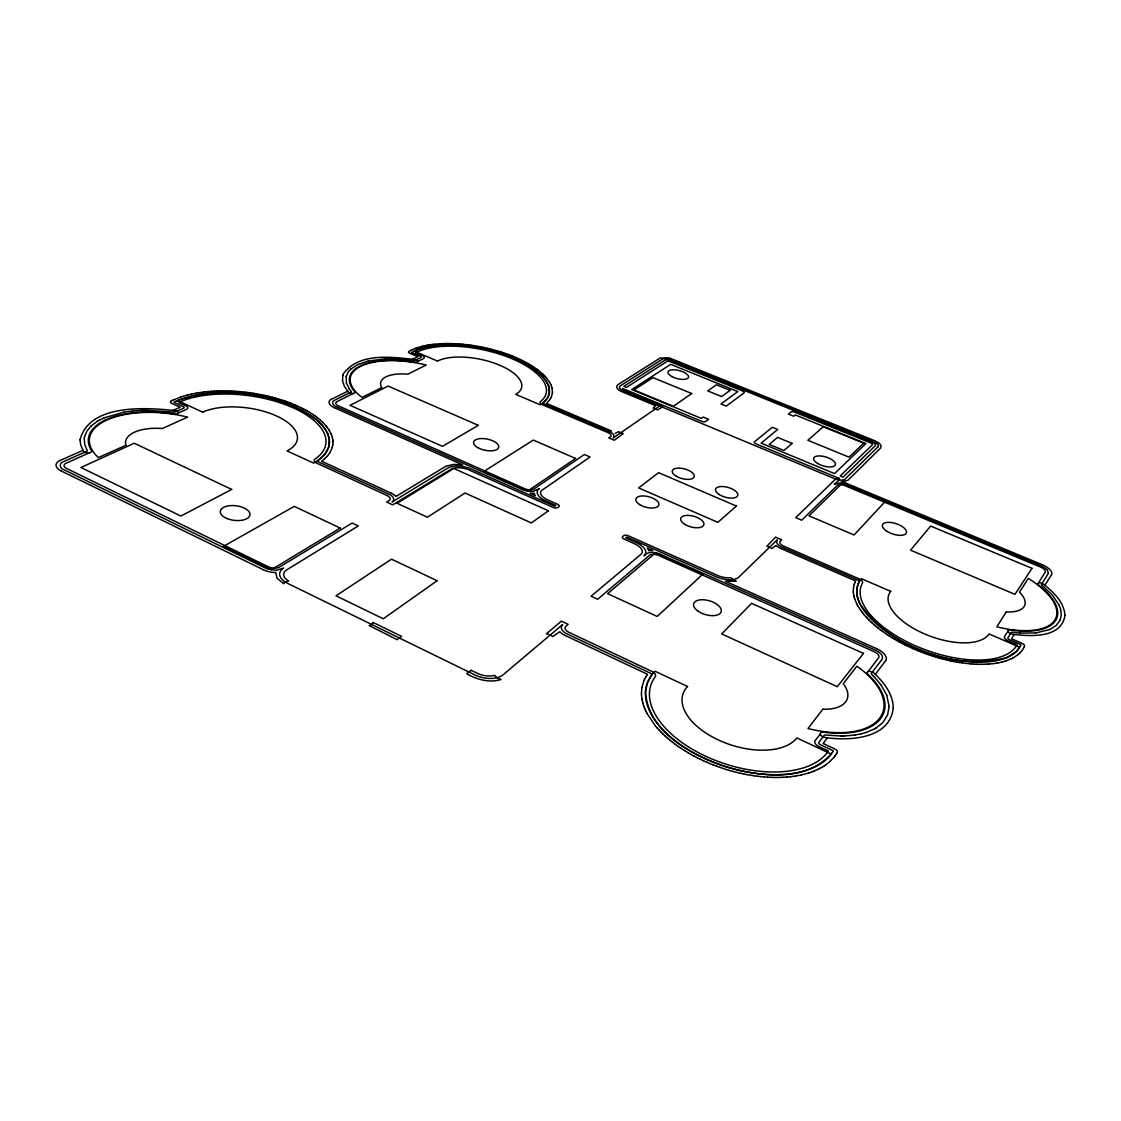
<?xml version="1.0" encoding="UTF-8"?>
<svg xmlns="http://www.w3.org/2000/svg" width="1121" height="1121" viewBox="0 0 1121 1121"><rect width="100%" height="100%" fill="white"/><g stroke="black" fill="none" stroke-linecap="round" stroke-linejoin="round"><path stroke-width="1.5" d="M853.291 591.173L853.557 587.054M889.135 706.496L887.622 714.876L883.054 722.26M332.951 442.235L332.797 444.799M645.486 691.979C648.302 732.013 690.41 754.139 724.054 766.161C758.609 776.461 806.209 783.551 832.328 752.569M641.45 692.988L641.913 687.453M552.415 393.093L552.485 392.098M645.486 691.951L647.223 683.25L651.553 675.262A2.69 1.457 15.6 0 0 650.264 673.118L567.31 634.038C563.849 632.833 558.819 627.942 562.644 624.523L503.091 674.786A20.767 11.616 11.8 0 1 474.856 674.926L287.789 583.452A20.234 10.565 7.7 0 1 283.627 568.123L276.102 570.323L266.826 568.711L63.911 469.727C59.763 468.774 58.6 462.959 63.21 461.796L86.569 451.399A2.592 1.191 4.7 0 0 87.144 450.32L84.72 444.519L84.271 438.507M84.271 438.507L84.551 436.756M552.401 393.149L551.308 397.17M332.783 444.869L332.264 447.391M641.927 687.355L644 680.391M853.571 586.984L854.202 584.419M346.193 376.32L346.375 382.976M84.551 436.742L86.863 431.123L91.165 425.938M346.193 376.32L348.477 371.597M342.858 375.227L342.522 380.902M342.872 375.199L343.194 374.232M332.25 447.461L330.092 452.408M1024.524 646.116L1024.552 646.032A3.685 1.681 21.3 0 0 1022.142 643.384L1011.548 638.802L1014.253 634.444M854.23 584.349L854.664 583.144M1060.13 620.137L1061.307 614.981L1060.634 609.292M417.502 361.508L423.542 358.58A5.143 2.088 10.7 0 0 422.057 355.497L415.597 352.751L416.662 352.204A71.828 29.707 11.5 0 1 509.298 357.613A71.828 29.707 11.5 0 1 540.63 401.486M858.532 583.088L856.794 589.338L857.243 596.316M854.678 583.074L855.687 580.972L781.449 548.758M343.404 373.727C359.112 352.428 391.131 356.968 414.28 359.449A3.363 1.373 10.6 0 1 417.53 361.382A3.363 1.373 10.6 0 1 414.153 362.223A63.449 26.876 10.5 0 0 354.825 391.649A3.573 1.527 9.5 0 1 352.989 393.443A3.573 1.527 9.5 0 1 348.351 392L344.413 386.423L342.522 380.93M1060.13 620.151L1056.248 625.42L1049.802 629.498M1023.907 647.476L1024.454 646.285M644.043 680.307L644.785 678.723M1051.554 574.597L1051.722 574.26A5.633 2.354 20.5 0 0 1051.778 574.078L1051.848 573.714A5.619 2.354 20.5 0 0 1051.876 573.532L1051.862 573.139A5.619 2.354 20.5 0 0 1051.848 572.929L1051.75 572.523A5.619 2.34 20.5 0 0 1051.694 572.313L1051.526 571.878A5.619 2.34 20.5 0 0 1051.414 571.654L1051.176 571.22A5.619 2.34 20.5 0 0 1051.036 570.995L1050.699 570.533A5.619 2.34 20.5 0 0 1050.517 570.309L1050.125 569.846A5.605 2.34 20.5 0 0 1049.915 569.608L1049.438 569.146A5.605 2.34 20.5 0 0 1049.186 568.922L1048.653 568.459A5.605 2.34 20.5 0 0 1048.373 568.235L1047.785 567.787A5.605 2.34 20.5 0 0 1047.476 567.562L1046.832 567.128A5.605 2.34 20.4 0 0 1046.496 566.918L1045.809 566.483A5.605 2.34 20.4 0 0 1045.445 566.287L1044.716 565.881A5.605 2.34 20.4 0 0 1044.338 565.685L1043.567 565.306A5.591 2.326 20.4 0 0 1043.175 565.124L1042.348 564.76M1048.401 573.363L1047.266 569.636L1041.381 565.881L846.173 484.706L839.209 483.081L834.416 484.202M551.294 397.212L550.271 399.104M547.861 397.338L549.388 392.518L548.673 386.269M858.532 583.074L859.204 581.799A2.354 1.079 18.4 0 0 857.789 580.075L782.696 547.524C780.02 546.361 774.765 543.363 777.161 539.86L738.837 577.119A17.894 8.604 16.2 0 1 715.857 576.698L626.807 537.043L625.77 537.87L636.097 542.466A17.894 8.66 14.4 0 1 644.015 555.862C648.022 550.943 655.182 552.05 660.311 554.25L875.291 650.082C878.598 651.637 884.161 654.944 882.087 659.288L871.493 673.203A2.578 1.289 19.8 0 0 871.9 674.604L873.063 675.725M837.177 752.597L837.303 752.331A4.19 2.284 20.2 0 0 834.963 749.024L823.122 743.475L827.41 737.8M644.827 678.639L645.668 677.098M1023.879 647.532L1022.464 649.872M547.847 397.352L544.372 401.71M836.182 754.237L837.121 752.681M832.343 752.555L833.379 750.818L820.46 744.75A2.788 1.513 19.9 0 1 818.919 742.34L824.089 735.544A2.76 1.485 19.9 0 1 826.023 735.04L840.82 736.007M885.59 660.745L885.856 660.311A6.348 3.125 19.6 0 0 885.968 660.087L886.136 659.624A6.334 3.125 19.6 0 0 886.207 659.386L886.277 658.896A6.334 3.125 19.6 0 0 886.291 658.644L886.277 658.125A6.334 3.111 19.6 0 0 886.249 657.873L886.136 657.326A6.334 3.111 19.6 0 0 886.066 657.06L885.856 656.5A6.334 3.111 19.6 0 0 885.73 656.233L885.45 655.659A6.32 3.111 19.6 0 0 885.282 655.379L884.903 654.818A6.32 3.111 19.6 0 0 884.693 654.538L884.231 653.963A6.32 3.097 19.6 0 0 883.979 653.683L883.446 653.123A6.32 3.097 19.6 0 0 883.152 652.856L882.549 652.296A6.32 3.097 19.5 0 0 882.227 652.03L881.54 651.497A6.306 3.097 19.5 0 0 881.19 651.245L880.447 650.726A6.306 3.097 19.5 0 0 880.069 650.488L879.27 649.998A6.306 3.097 19.5 0 0 878.864 649.76L878.023 649.311A6.306 3.097 19.5 0 0 877.589 649.101L876.692 648.667M645.71 677.014L646.649 675.515M1044.926 585.26L1051.512 574.681M1048.401 573.392L1041.549 584.279A2.284 0.967 20.7 0 0 1042.082 585.4L1052.339 595.069L1059.065 605.074M1038.564 582.864L1045.403 571.836A6.74 2.817 20.4 0 0 1041.227 567.352L844.533 485.505A6.348 2.676 17.2 0 0 837.499 485.211L801.697 520.2L795.714 517.636L835.972 478.723A3.153 1.317 17.1 0 1 838.256 478.429L839.601 478.583L756.072 443.902A3.069 1.275 15.8 0 1 754.475 441.828L772.299 427.269L777.68 429.483L761.117 443.159L834.542 473.594L865.874 443.608L795.293 414.938L793.724 416.227L788.441 414.083L791.062 411.939A2.929 1.149 16 0 1 794.733 412.15L870.499 442.879A2.985 1.177 17.2 0 1 872.264 444.897L840.204 475.949L843.048 477.126L875.431 445.541A4.974 1.962 17.2 0 0 872.783 442.529L670.484 360.528A4.75 1.822 14.2 0 0 664.977 360.149L623.935 386.297L626.541 387.376L666.869 361.523A2.845 1.093 14.2 0 1 670.554 361.789L742.592 391.005A2.901 1.135 15.3 0 1 744.078 392.868L726.24 406.138L720.971 403.98L737.8 391.593L670.694 364.339L631.754 389.533L701.396 418.399L703.203 417.054L708.57 419.282L705.543 421.524A3.041 1.247 14.9 0 1 701.648 421.314L622.561 388.483A4.974 2.004 13.7 0 0 624.593 390.01L660.956 405.115A3.027 1.233 14.2 0 1 662.343 407.091L657.481 409.95A6.6 2.718 14.2 0 0 653.067 408.1L655.757 405.76L622.365 391.888C619.857 391.019 614.266 387.67 617.657 384.839L660.171 358.005L669.307 357.921L874.226 440.525C876.888 441.8 882.689 444.154 880.756 447.91L847.812 480.377L841.114 481.876M330.05 452.478L327.458 455.981M550.243 399.146L546.473 403.364L610.511 430.562M835.089 755.82L836.126 754.321M178.253 413.004L186.548 409.375A5.969 2.62 6.7 0 0 185.75 405.704L178.799 402.509L180.271 401.822A83.108 37.497 7.5 0 1 290.731 406.769A83.108 37.497 7.5 0 1 315.057 459.064A8.66 4.022 8.7 0 0 314.833 459.218A5.983 2.774 8.7 0 0 316.388 463.015L387.614 495.762A7.301 3.503 9.7 0 1 389.407 500.4L386.703 502.068L392.728 504.856L451.483 468.928A13.886 6.432 11.2 0 1 468.298 469.629L553.087 507.407A3.489 1.639 12.9 0 0 557.74 507.561L558.833 506.776A3.489 1.639 12.9 0 0 557.473 504.254L546.389 499.279A13.802 6.432 12.9 0 1 541.681 490.438L590.066 456.976L584.405 454.523L533.526 489.26A6.894 3.195 12.4 0 1 525.231 488.952L338.038 405.69A6.698 2.915 9.3 0 1 336.594 401.822L353.311 393.415M646.691 675.431L647.49 674.31L565.46 635.621M325.076 453.907L328.789 446.803L329.28 439.222M1021.595 651.021L1022.422 649.942M875.333 674.338L885.52 660.858M348.477 371.583L350.579 369.257M833.884 757.376L835.019 755.904M324.137 455.028L325.062 453.921M1021.553 651.091L1019.606 653.207M833.814 757.46L829.652 761.762M327.402 456.051L325.244 458.251M324.123 455.042L320.802 458.251M882.521 722.821L876.258 727.851M834.388 484.216L839.335 479.998M91.179 425.924L97.331 421.342M350.579 369.243L357.669 364.591L368.263 361.032M1018.471 654.23L1019.55 653.263M324.011 459.344L325.188 458.307M544.358 401.724L543.321 402.621A2.074 0.869 12.6 0 0 544.189 403.924L609.095 431.515C611.393 432.314 616.102 435.354 613.173 437.933L659.68 405.998M829.568 761.832L826.317 764.438M323.941 459.414L321.573 461.235L391.005 493.072M1017.237 655.21L1018.4 654.286M320.788 458.265L317.972 460.395A2.396 1.107 8.7 0 0 318.616 461.95L389.015 494.263C392.084 495.146 396.161 499.658 392.07 502.026L447.825 468.046A17.361 8.043 11.2 0 1 471.226 469.012L554.741 506.216L555.834 505.431L545.871 500.989A17.263 8.043 12.9 0 1 539.313 488.658L532.615 491.587L523.801 490.199L336.65 406.909C333.862 406.334 330.345 402.047 334.254 400.407L350.901 392.168A2.2 0.939 9.5 0 0 351.125 391.285L349.346 389.001M1017.181 655.267L1013.034 657.901M824.51 765.685L826.219 764.508M822.59 766.89L824.411 765.755M411.547 352.498L418.287 349.36M875.529 728.3L876.244 727.865M97.345 421.328L100.273 419.688M874.772 728.734L875.515 728.314M171.177 401.038L170.953 401.164A3.573 1.555 6.6 0 0 171.527 403.238L180.173 407.231L173.209 410.314M820.586 768.039L822.492 766.946M331.424 399.272L330.947 399.538A5.591 2.424 9.2 0 0 330.723 399.679L330.331 399.973A5.591 2.424 9.2 0 0 330.163 400.127L329.84 400.435A5.591 2.424 9.2 0 0 329.7 400.603L329.476 400.94A5.591 2.424 9.2 0 0 329.378 401.122L329.224 401.486A5.591 2.424 9.2 0 0 329.168 401.668L329.098 402.047A5.591 2.438 9.2 0 0 329.084 402.229L329.098 402.621A5.591 2.438 9.2 0 0 329.126 402.817L329.238 403.21A5.605 2.438 9.2 0 0 329.308 403.42L329.49 403.812A5.605 2.438 9.2 0 0 329.616 404.022L329.882 404.429A5.605 2.438 9.2 0 0 330.036 404.625L330.387 405.031A5.605 2.438 9.2 0 0 330.583 405.227L331.003 405.62A5.605 2.438 9.2 0 0 331.241 405.816L331.746 406.194A5.605 2.438 9.2 0 0 332.012 406.391L332.587 406.755A5.605 2.438 9.2 0 0 332.881 406.937L333.512 407.287A5.605 2.452 9.2 0 0 333.848 407.455L334.548 407.806M874.758 728.748L866.239 732.433M818.484 769.118L820.474 768.095M100.287 419.688L104.295 417.797M411.547 350.046L408.871 351.49A3.083 1.247 10.6 0 0 409.74 353.269L417.797 356.702L412.724 359.196M1011.464 658.7L1012.964 657.943M60.128 460.465L59.441 460.801A6.628 3.069 4.2 0 0 59.133 460.983L58.544 461.348A6.628 3.069 4.2 0 0 58.264 461.53L57.774 461.922A6.628 3.069 4.2 0 0 57.549 462.132L57.129 462.553A6.642 3.069 4.2 0 0 56.947 462.763L56.639 463.211A6.642 3.083 4.2 0 0 56.512 463.435L56.288 463.898A6.642 3.083 4.2 0 0 56.204 464.136L56.092 464.612A6.642 3.083 4.2 0 0 56.064 464.851L56.05 465.341A6.642 3.083 4.2 0 0 56.064 465.579L56.162 466.07A6.656 3.083 4.2 0 0 56.232 466.308L56.428 466.798A6.656 3.083 4.2 0 0 56.54 467.051L56.835 467.527A6.656 3.097 4.2 0 0 57.003 467.779L57.395 468.242A6.656 3.097 4.2 0 0 57.619 468.48L58.096 468.942A6.656 3.097 4.2 0 0 58.362 469.167L58.937 469.615A6.656 3.097 4.2 0 0 59.245 469.825L59.903 470.245A6.656 3.097 4.2 0 0 60.254 470.442L61.01 470.848M175.773 401.374L173.979 402.313L183.354 406.643A2.382 1.051 6.7 0 1 183.676 408.156L175.324 411.883A2.41 1.065 6.5 0 1 173.18 412.052L145.66 410.202M331.55 399.202L347.706 391.243M171.275 400.996L172.942 400.169M818.372 769.174L814.014 771.108M411.617 350.018L415.905 348.225M175.801 401.36C220.977 384.405 275.668 391.747 315.421 418.876M173.04 400.127L180.649 397.058M1011.38 658.742L1006.252 660.787M1006.896 657.537L1016.313 651.581L1021.091 644.785L1009.531 639.755A2.438 1.107 21.1 0 1 1007.891 637.821L1011.17 632.608A2.424 1.093 21 0 1 1012.711 632.258L1019.844 633.043M60.296 460.381L82.954 450.334M1049.788 629.512L1035.79 632.945M104.309 417.783L123.73 412.234M1006.882 657.551C954.602 671.297 890.873 648.274 859.933 603.841M811.646 772.005L813.888 771.15M418.315 349.346L419.8 348.827M415.989 348.183L417.474 347.664M809.194 772.845L811.52 772.047M868.229 671.507L878.822 657.438A7.595 3.741 19.5 0 0 874.786 651.932L658.153 555.273A7.174 3.475 14.9 0 0 649.788 555.077L597.633 599.287L591.061 596.26L641.408 553.914A14.321 6.922 14.4 0 0 635.733 544.302L624.215 539.131A3.545 1.696 14.3 0 1 622.687 536.497L623.724 535.67A3.531 1.696 14.3 0 1 628.349 535.796L718.561 575.886A14.307 6.88 16.2 0 0 730.416 577.707L731.186 577.932A7.791 3.755 16.5 0 0 736.189 581.154L725.371 581.267L876.468 648.569M180.761 397.03L182.737 396.386M866.225 732.433L861.348 733.821M419.829 348.827L424.663 347.44M417.558 347.636L420.795 346.669M1004.36 661.39L1006.154 660.83M809.068 772.887L801.361 774.947M182.849 396.344L187.095 395.124M1002.384 661.936L1004.262 661.418M420.893 346.655L422.533 346.221M187.207 395.096L189.351 394.564M1002.286 661.965L998.222 662.861M422.631 346.207L426.176 345.436M424.691 347.426L428.166 346.669M861.32 733.821L854.973 735.04M189.477 394.536L191.663 394.031M368.277 361.032L385.078 358.888M191.789 394.003L196.427 393.107M801.221 774.975L795.77 775.998M426.274 345.408L428.082 345.086M428.194 346.669L433.757 345.772M123.744 412.22L132.67 410.973M996.037 663.24L998.11 662.875M196.553 393.079L198.879 392.7M428.18 345.072L430.016 344.778M199.006 392.672L203.91 392.014M89.091 452.87L65.621 463.477A7.945 3.699 4.3 0 0 66.041 468.2L268.998 567.128A8.071 4.176 7.2 0 0 279.101 567.31L352.162 523.031L358.328 525.917L285.981 570.295A16.184 8.45 7.7 0 0 287.859 580.594L288.503 581.056A8.87 4.68 7.5 0 0 283.725 583.705L277.027 578.24L275.724 572.495A6.754 3.503 7.2 0 1 275.177 572.495L274.127 572.439A6.754 3.503 7.2 0 1 273.594 572.411L272.543 572.313A6.754 3.503 7.2 0 1 272.011 572.242L270.96 572.088A6.768 3.503 7.2 0 1 270.427 571.99L269.39 571.794A6.768 3.503 7.2 0 1 268.886 571.668L267.877 571.416A6.768 3.503 7.1 0 1 267.373 571.276L266.392 570.967A6.768 3.503 7.1 0 1 265.915 570.799L264.99 570.449A6.768 3.503 7.1 0 1 264.542 570.267L263.645 569.86M792.883 776.419L795.63 776.026M993.781 663.562L995.924 663.254M854.945 735.04L844.519 735.951M430.128 344.75L432.005 344.497M432.103 344.483L434.037 344.259M433.785 345.772C466.63 342.48 500.807 349.5 529.406 366.049M789.913 776.783L792.729 776.447M993.668 663.576L989.086 664.038M204.036 392L206.474 391.733M132.684 410.973L136.131 410.65M434.135 344.245L440.357 343.741M1035.776 632.945L1019.858 633.043M206.614 391.719L211.715 391.285M786.9 777.063L789.759 776.797M136.159 410.65L142.045 410.3M783.831 777.259L786.746 777.063M986.648 664.192L988.96 664.052M211.855 391.285L214.377 391.131M440.469 343.727L442.529 343.643M214.517 391.131L217.068 391.019M780.692 777.399L783.663 777.273M385.092 358.888L392.953 358.804M984.154 664.291L986.508 664.207M142.059 410.3L145.646 410.202M442.641 343.629L444.729 343.572M217.222 391.019L219.786 390.949M843.3 735.993L844.505 735.951M777.526 777.456L780.524 777.399M842.081 736.007L843.286 735.993M444.855 343.572L446.971 343.544M981.604 664.333L984.014 664.291M219.926 390.935L222.519 390.907M840.848 736.007L842.053 736.007M447.097 343.544L451.525 343.587M222.673 390.907L225.279 390.921M774.303 777.442L777.357 777.456M978.997 664.305L981.464 664.333M225.419 390.921L228.053 390.977M392.967 358.804L409.417 360.107M771.038 777.357L774.121 777.442M976.349 664.235L978.857 664.305M451.651 343.587L453.837 343.657M228.194 390.977L230.828 391.075M453.963 343.671L456.177 343.769M230.982 391.075L233.63 391.201M767.731 777.189L770.87 777.343M973.659 664.094L976.209 664.221M456.303 343.783L458.531 343.923M233.771 391.215L236.433 391.383M970.926 663.898L973.518 664.08M764.41 776.965L767.563 777.189M458.643 343.923L460.885 344.105M236.573 391.383L239.235 391.593M461.011 344.105L463.267 344.315M239.39 391.607L242.052 391.86M970.786 663.884L962.519 662.973M761.047 776.657L764.228 776.951M463.393 344.329L468.06 344.848M242.192 391.874L244.854 392.154M757.656 776.264L760.865 776.629M245.009 392.168L247.671 392.49M468.186 344.862L470.47 345.156M754.251 775.816L757.474 776.25M247.811 392.504L250.459 392.868M409.445 360.107L410.468 360.261M470.596 345.184L472.88 345.506M410.482 360.261L413.089 360.654A2.074 0.841 10.6 0 0 414.826 360.528L420.893 357.529A2.06 0.841 10.7 0 0 420.291 356.254L411.519 352.512M250.614 392.882L253.262 393.289M959.646 662.553L962.364 662.945M750.832 775.284L754.069 775.788M473.006 345.534L477.714 346.305M253.402 393.303L256.036 393.737M956.759 662.063L959.492 662.525M747.385 774.695L750.65 775.256M256.191 393.765L261.571 394.76M477.84 346.333L480.124 346.753M953.859 661.53L956.605 662.035M743.952 774.022L747.203 774.653M480.25 346.781L482.534 347.23M950.93 660.942L953.705 661.502M261.711 394.788L264.304 395.335M841.507 481.96L842.291 482.114M482.661 347.258L487.327 348.281M740.505 773.28L743.769 773.98M947.988 660.297L950.776 660.914M264.444 395.363L267.022 395.937M737.058 772.467L740.322 773.238M947.834 660.255L942.074 658.84M487.453 348.309L489.695 348.855M267.162 395.965L269.713 396.582M489.821 348.883L492.063 349.444M842.698 482.212L843.482 482.408M269.853 396.61L272.375 397.254M733.61 771.584L736.875 772.425M492.189 349.486L496.743 350.733M272.515 397.296L275.009 397.969M939.118 658.041L941.92 658.798M730.177 770.645L733.428 771.542M275.149 398.011L277.616 398.712M936.161 657.186L938.964 657.999M496.869 350.775L499.055 351.419M726.758 769.623L729.995 770.589M843.889 482.52L844.673 482.759M277.756 398.754L282.73 400.309M933.204 656.275L936.007 657.13M499.181 351.462L501.339 352.134M723.353 768.558L726.576 769.567M930.262 655.323L933.05 656.233M501.465 352.176L503.609 352.877M282.856 400.351L285.224 401.15M719.976 767.409L723.185 768.488M503.721 352.905L505.837 353.633M927.333 654.328L930.108 655.267M845.066 482.885L845.851 483.151M285.365 401.192L287.691 402.033M505.963 353.676L508.051 354.418M924.419 653.277L927.179 654.272M716.627 766.203L719.808 767.353M508.163 354.46L510.223 355.245M287.817 402.075L290.101 402.943M921.518 652.184L924.265 653.221M713.306 764.942L716.459 766.147M846.229 483.291L847.014 483.599M510.335 355.287L512.367 356.072M918.631 651.049L921.364 652.128M290.227 402.985L292.483 403.868M710.027 763.625L713.138 764.872M512.479 356.114L514.469 356.94M847.21 483.683L1042.152 564.676M918.491 650.979L912.97 648.639M292.595 403.924L294.795 404.835M706.776 762.238L709.845 763.555M514.581 356.982L516.543 357.823M294.921 404.891L297.079 405.83M516.655 357.865L520.55 359.645M334.731 407.876L462.735 464.907L453.697 464.416L445.976 466.182L395.937 496.477A6.067 2.901 9.9 0 0 395.601 496.113L395.124 495.664A6.053 2.901 9.9 0 0 394.858 495.426L394.298 494.992A6.053 2.901 9.8 0 0 394.003 494.767L393.359 494.347A6.053 2.901 9.8 0 0 393.037 494.137L392.336 493.744A6.053 2.901 9.8 0 0 391.972 493.548L391.201 493.17M703.568 760.809L706.608 762.168M610.693 430.646L611.407 430.968M912.816 648.583L907.421 646.088M297.191 405.886L301.465 407.904M781.253 548.659L780.44 548.281A5.731 2.634 16.9 0 1 780.048 548.099L779.305 547.707A5.731 2.634 16.9 0 1 778.941 547.496L778.226 547.076A5.731 2.634 16.9 0 1 777.89 546.866L777.245 546.431A5.731 2.634 16.9 0 1 776.923 546.207L776.335 545.745A5.731 2.634 16.9 0 1 776.054 545.521L771.949 548.533A7.511 3.489 16.7 0 0 766.82 546.305L775.55 537.127L781.673 539.776L780.034 541.429A6.866 3.139 17 0 0 783.327 546.011L859.078 578.842A5.871 2.704 18.4 0 1 862.525 582.99A8.492 3.924 18.3 0 1 862.413 583.172A83.388 38.31 19.9 0 0 919.949 647.686A83.388 38.31 19.9 0 0 1016.453 645.794L1017.013 644.813L1008.466 641.114A6.095 2.774 21.1 0 1 1004.514 636.448L1007.849 631.375M700.415 759.323L703.399 760.725M520.662 359.701L522.498 360.584M61.193 470.946L263.421 569.762M904.703 644.757L907.281 646.018M697.304 757.782L700.247 759.239M522.596 360.64L526.253 362.531M301.577 407.96L303.581 408.983M565.236 635.523L564.339 635.061A6.572 3.503 13.6 0 1 563.919 634.836L563.12 634.36A6.572 3.503 13.6 0 1 562.728 634.108L561.971 633.603A6.572 3.503 13.6 0 1 561.621 633.337L560.948 632.805A6.572 3.503 13.5 0 1 560.626 632.538L560.038 631.978A6.572 3.503 13.5 0 1 559.757 631.698L552.765 636.602A8.646 4.666 13.1 0 0 547.104 633.926L546.361 633.771L561.397 621.16L568.137 624.313L565.685 626.443A7.861 4.176 13.7 0 0 568.473 632.118L652.142 671.521A6.712 3.643 15.6 0 1 655.281 676.692A9.711 5.269 15.5 0 1 655.112 676.916A95.159 52 17.9 0 0 709.383 757.922A95.159 52 17.9 0 0 827.494 752.317L828.405 751.028L818.862 746.544A6.95 3.783 19.9 0 1 815.107 740.673L820.32 734.059M902.041 643.384L904.563 644.687M694.249 756.185L697.136 757.698M899.406 641.997L901.901 643.314M303.693 409.039L305.641 410.076M691.251 754.559L694.081 756.1M526.352 362.587L528.047 363.526M896.828 640.567L899.266 641.913M305.739 410.132L307.63 411.197M688.322 752.878L691.096 754.461M528.145 363.582L529.799 364.549M894.306 639.096L896.702 640.483M307.729 411.253L309.564 412.332M891.84 637.611L894.18 639.026M685.449 751.154L688.168 752.78M529.897 364.591L531.494 365.572M309.662 412.402L311.428 413.509M889.415 636.097L891.699 637.541M685.295 751.056L679.915 747.581M531.592 365.628L536.258 368.739M529.42 366.063L530.976 367.057M887.061 634.57L889.289 636.027M311.526 413.565L313.235 414.686M531.004 367.071L541.513 375.451M886.949 634.486L882.549 631.431M677.252 745.731L679.774 747.483M313.32 414.756L314.959 415.891M674.674 743.868L677.112 745.633M536.342 368.795L537.73 369.818M315.057 415.961L316.626 417.11M880.391 629.848L882.437 631.347M672.18 741.962L674.548 743.755M878.303 628.236L880.279 629.764M537.8 369.874L542.97 374.218M316.711 417.18L318.224 418.357M669.769 740.014L672.054 741.85M876.286 626.611L878.191 628.152M318.308 418.413L319.737 419.604M315.435 418.89L319.569 422.533M874.352 624.972L876.188 626.527M667.429 738.052L669.643 739.916M319.821 419.674L322.554 422.155M872.474 623.332L874.24 624.887M665.187 736.077L667.317 737.954M615.163 433.323L618.666 431.627A6.81 2.901 13.8 0 0 623.22 433.561L614.28 440.259L608.745 437.891L610.637 436.559A6.348 2.732 13.5 0 0 608.241 432.72L542.69 404.821A5.199 2.186 12.6 0 1 540.476 401.612M870.695 621.679L872.39 623.248M663.043 734.059L665.075 735.965M868.985 620.011L870.597 621.595M543.04 374.274L544.119 375.339M660.984 732.041L662.931 733.961M873.077 675.739L874.548 677.238M322.624 422.225L326.183 426.078M319.583 422.561L320.802 423.78M867.36 618.358L868.901 619.927M544.175 375.395L545.198 376.46M659.022 729.995L660.886 731.929M541.527 375.465L542.536 376.53M874.562 677.252L881.036 684.945M865.818 616.69L867.276 618.274M320.816 423.808L324.964 428.867M657.158 727.935L658.924 729.883M545.254 376.516L546.207 377.581M542.55 376.544L545.983 380.86M864.361 615.023L865.734 616.606M655.393 725.862L657.06 727.823M546.263 377.651L549.514 382.107M862.988 613.355L864.291 614.939M655.295 725.749L646.943 713.334M326.239 426.148L327.22 427.409M861.699 611.702L862.918 613.271M860.508 610.048L861.643 611.618M327.276 427.479L329.056 430.072M881.036 684.959L886.739 695.104M349.346 388.987L346.389 382.976M860.452 609.964L858.392 606.755M324.964 428.881L327.808 434.023M545.997 380.874L548.673 386.255M329.112 430.142L331.171 434.107M857.453 605.13L858.336 606.671M549.556 382.163L550.733 384.363M856.626 603.518L857.411 605.046M645.906 711.246L646.887 713.222M859.933 603.827L857.257 596.33M856.584 603.434L854.678 598.768M1059.065 605.074L1060.62 609.278M644.967 709.173L645.85 711.134M550.747 384.419L551.952 387.698M644.155 707.099L644.925 709.061M886.739 695.118L889.135 706.482M331.199 434.177L331.69 435.452M327.808 434.051L329.266 439.194M643.44 705.053L644.113 706.987M331.718 435.523L332.475 438.157M854.216 597.213L854.65 598.684M642.837 703.007L643.398 704.941M642.333 700.975L642.809 702.895M853.838 595.685L854.188 597.129M551.966 387.754L552.485 392.042M641.955 698.972L642.319 700.877M332.489 438.227L332.727 439.488M853.824 595.615L853.375 592.701M641.927 698.873L641.506 695.034M332.727 439.558L332.881 440.833M853.291 591.257L853.375 592.631M332.881 440.903L332.951 442.164M641.45 693.1L641.506 694.922M893.255 707.982C889.878 739.033 849.592 741.051 825.434 737.548A4.484 2.424 19.8 0 1 820.39 734.325A4.484 2.424 19.8 0 1 823.767 732.181A78.232 40.706 18.9 0 0 867.934 674.366A4.204 2.102 19.7 0 1 868.523 671.437A4.204 2.102 19.7 0 1 874.156 673.231C883.852 682.311 893.073 694.095 893.255 707.982M80.011 439.81L80.754 445.191L83.486 451.245A4.218 1.934 4.8 0 0 88.699 452.912A4.218 1.934 4.8 0 0 91.558 450.698A74.224 33.98 6.1 0 1 173.937 413.929A3.909 1.724 6.5 0 0 178.323 412.85A3.909 1.724 6.5 0 0 175.002 410.594C146.164 407.498 89.386 403.532 80.011 439.81M1064.95 615.457C1061.475 638.62 1030.003 636.49 1012.585 634.206A3.938 1.78 21 0 1 1007.933 631.585A3.938 1.78 21 0 1 1010.427 629.974A68.984 30.295 20.2 0 0 1038.733 585.148A3.713 1.583 20.7 0 1 1038.803 582.822A3.713 1.583 20.7 0 1 1043.777 584.349C1053.446 592.224 1064.207 602.159 1064.95 615.457M373.097 622.435L372.985 622.842A8.94 4.862 9 0 1 369.159 625.532L397.072 639.671L401.598 636.35L373.097 622.435M1006.238 611.898L996.835 626.779A68.087 29.903 20.2 0 0 1054.693 620.263A68.087 29.903 20.2 0 0 1028.293 578.422L1019.479 592.126A34.905 15.33 20.2 0 1 1006.616 611.912L1006.238 611.898M1031.965 568.319L1014.939 594.34L910.56 550.159L930.654 526.071L1031.965 568.319M822.8 709.215L808.017 728.524A77.223 40.174 18.9 0 0 879.41 718.533A77.223 40.174 18.9 0 0 856.864 666.196L843.23 683.74A39.571 20.584 18.9 0 1 823.248 709.229L822.8 709.215M863.478 653.403L837.261 686.683L721.672 633.926L751.602 603.336L863.478 653.403M885.17 501.535L854.076 534.997L808.998 515.842L841.899 483.543L885.17 501.535M878.023 446.803L845.024 479.143A8.365 3.475 17.1 0 1 834.641 478.695L623.682 391.033A7.959 3.223 13.7 0 1 620.249 385.904L662.259 359.238A7.595 2.929 14.2 0 1 672.096 359.925L873.287 441.436A7.973 3.139 17.2 0 1 878.023 446.803M863.745 443.173L849.059 457.172L807.849 440.273L823.304 426.751L863.745 443.173M702.937 574.064L657.2 616.438L607.61 593.682L655.477 552.905L702.937 574.064M736.399 506.061L717.888 522.344L638.62 487.915L658.616 472.67L736.399 506.061M792.169 443.412L783.943 450.488L769.23 444.406L777.61 437.4L792.169 443.412M471.1 670.302L466.798 673.805C476.986 679.62 489.499 683.109 501.045 679.494A9.01 5.059 12.3 0 1 494.781 675.346L493.941 675.557A16.619 9.29 11.8 0 1 478.415 673.819L471.1 670.302M730.107 390.36L721.588 396.554L707.743 390.907L716.375 384.783L730.107 390.36M548.379 510.77L531.368 522.947L465.061 493.016L427.395 517.229L397.058 503.273L453.795 468.48L548.379 510.77M437.12 580.72L383.256 618.792L336.006 595.797L391.537 559.169L437.12 580.72M691.685 393.513L673.357 406.32L633.926 389.968L652.94 377.623L691.685 393.513M575.591 458.433L527.599 491.124L483.655 471.577L533.316 440.091L575.591 458.433M340.224 528.047L271.212 569.776L223.345 546.431L294.263 506.384L340.224 528.047M478.289 425.335L442.487 446.34L350.018 405.326L388.132 386.058L478.289 425.335M231.683 489.429L180.901 516.052L80.936 467.513L134.282 443.243L231.683 489.429M381.729 387.614L361.999 397.395A62.636 26.526 10.5 0 1 360.458 366.427A62.636 26.526 10.5 0 1 426.134 365.068L407.876 374.204A32.103 13.592 10.5 0 0 381.63 387.432L381.729 387.614M125.93 445.261L98.396 457.564A73.271 33.546 6.1 0 1 106.943 420.025A73.271 33.546 6.1 0 1 187.585 417.138L162.363 428.516A37.554 17.179 6.1 0 0 125.874 445.051L125.93 445.261M648.891 550.579L647.307 548.127L652.702 550.593A5.955 2.873 14.9 0 0 652.268 550.565L651.385 550.509A5.955 2.873 14.8 0 0 650.965 550.509L650.11 550.509A5.955 2.873 14.8 0 0 649.704 550.523L648.891 550.579M534.03 493.338L533.078 493.38A5.759 2.676 12.4 0 1 532.671 493.38L531.816 493.38A5.759 2.69 12.4 0 1 531.396 493.366L530.527 493.31A5.759 2.69 12.4 0 1 530.079 493.268L535.193 495.608L534.044 493.394M437.512 361.074L414.125 351.111A74.939 30.996 11.5 0 1 513.88 358.089A74.939 30.996 11.5 0 1 540.21 404.793L515.772 394.382A46.493 19.225 11.5 0 0 499.756 365.25A46.493 19.225 11.5 0 0 437.512 361.074M890.733 591.37L861.432 578.674A86.99 39.978 19.9 0 0 915.254 647.672A86.99 39.978 19.9 0 0 1019.83 647.265L989.044 633.926A53.962 24.788 19.9 0 1 924.363 633.827A53.962 24.788 19.9 0 1 890.733 591.37M202.705 412.136L177.538 400.575A86.695 39.123 7.5 0 1 296.126 407.287A86.695 39.123 7.5 0 1 313.53 463.085L287.102 450.936A53.78 24.256 7.6 0 0 276.789 416.087A53.78 24.256 7.6 0 0 202.705 412.136M687.537 686.5L655.07 671.241A99.279 54.256 17.9 0 0 703.68 758.076A99.279 54.256 17.9 0 0 831.278 754.097L796.891 737.926A61.571 33.616 17.9 0 1 718.127 739.86A61.571 33.616 17.9 0 1 687.537 686.5M685.225 524.586A11.981 5.521 15.3 0 0 703.848 524.754A11.981 5.521 15.3 0 0 687.832 515.38A11.981 5.521 15.3 0 0 685.225 524.586M640.119 504.856A11.855 5.437 14.5 0 0 658.784 505.123A11.855 5.437 14.5 0 0 643.174 495.93A11.855 5.437 14.5 0 0 640.119 504.856M719.22 494.529A11.49 5.073 15.7 0 0 737.59 495.804A11.49 5.073 15.7 0 0 723.241 486.556A11.49 5.073 15.7 0 0 719.22 494.529M676.495 476.369A11.378 5.002 14.9 0 0 694.235 476.747A11.378 5.002 14.9 0 0 679.074 468.102A11.378 5.002 14.9 0 0 676.495 476.369M226.834 518.463A14.965 7.357 6.8 0 0 249.969 514.917A14.965 7.357 6.8 0 0 228.572 505.851A14.965 7.357 6.8 0 0 226.834 518.463M478.443 448.008A12.793 5.703 11.6 0 0 498.635 447.531A12.793 5.703 11.6 0 0 481.455 438.535A12.793 5.703 11.6 0 0 478.443 448.008M698.033 611.155A14.307 7.174 16.2 0 0 720.985 612.206A14.307 7.174 16.2 0 0 703.259 599.763A14.307 7.174 16.2 0 0 698.033 611.155M886.249 530.85A12.639 5.437 18.3 0 0 906.272 533.19A12.639 5.437 18.3 0 0 890.789 522.47A12.639 5.437 18.3 0 0 886.249 530.85M817.671 463.491A11.336 4.652 16.8 0 0 835.355 464.865A11.336 4.652 16.8 0 0 820.642 455.967A11.336 4.652 16.8 0 0 817.671 463.491M671.955 376.6A10.579 4.134 14.4 0 0 688.49 377.385A10.579 4.134 14.4 0 0 674.408 369.846A10.579 4.134 14.4 0 0 671.955 376.6"/></g></svg>
